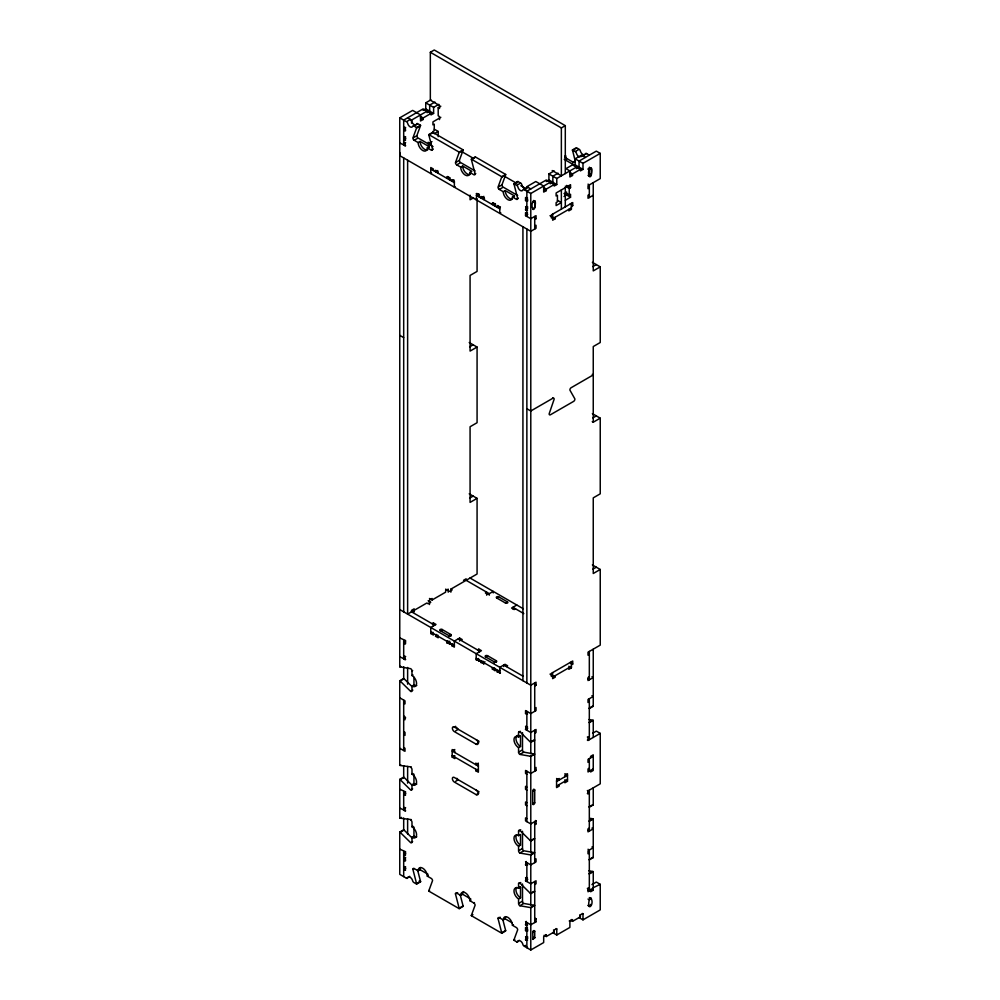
<?xml version="1.0" encoding="UTF-8"?>
<svg xmlns="http://www.w3.org/2000/svg" width="1000" height="1000" viewBox="0 0 1000 1000"><rect width="100%" height="100%" fill="white"/><g stroke="black" fill="none" stroke-linecap="round" stroke-linejoin="round"><path stroke-width="1.5" d="M399.762 152.513L399.762 155.662L530.788 231.312L536.038 228.287L536.038 225.263L534.725 226.012M533.413 200.55L534.725 201.3L534.725 207.6A1.388 0.8 -60 0 1 533.737 209.312A1.388 0.8 -60 0 1 532.762 208.738C529.513 201.988 537.725 195.188 534.725 207.6L532.762 208.738M589.325 176.088C586.062 169.338 594.288 162.525 591.287 174.95L589.325 176.088L589.325 169.775L591.287 168.65L591.287 174.95A1.388 0.8 -60 0 1 590.3 176.65A1.388 0.8 -60 0 1 589.325 176.088L588.013 175.325M592.263 421.637L593.25 422.2L593.25 346.55L600.237 342.512L600.237 266.863L593.25 270.9L593.25 182.638M514.325 196.7L514.388 195.863L505.225 190.575L503.25 191.713L499.325 189.438A1.85 1.075 60 0 1 498.013 187.162L501.725 177.025A1.8 1.037 60 0 0 501.763 176.725L505.688 174.45L475.288 156.9L471.362 159.175A1.837 1.062 60 0 0 471.413 159.637L475.1 173.938A1.85 1.075 60 0 1 473.787 174.7L469.862 172.425A6.488 3.75 60 0 1 465.275 175.075A6.488 3.75 60 0 1 460.688 167.138L456.763 164.862A1.85 1.075 60 0 1 455.45 162.6L459.137 152.55A1.85 1.062 60 0 0 459.2 152.15L463.125 149.875L432.725 132.325L428.8 134.6A1.837 1.062 60 0 0 428.85 135.062L432.537 149.362A1.85 1.075 60 0 1 431.225 150.125L427.3 147.85A6.488 3.75 60 0 1 422.713 150.5A6.488 3.75 60 0 1 418.125 142.562L414.2 140.287A1.85 1.075 60 0 1 412.887 138.025L416.575 127.975A1.85 1.062 60 0 0 416.625 127.575L420.562 125.3L417.8 123.713A1.85 1.075 60 0 0 416.562 124A3.7 2.138 60 0 1 416.2 124.588M572.863 162.913L574.888 160.938A6.488 3.75 60 0 1 574.8 161.925M534.725 937.825L532.925 939.4L532.762 932.475A1.388 0.8 -60 0 1 533.737 930.775A1.388 0.8 -60 0 1 534.725 931.338L534.725 937.825L533.737 937.262M413.537 137.637L416.812 135.75L420.513 125.7A1.85 1.062 60 0 0 420.562 125.3M456.1 162.213L459.375 160.325L463.075 150.275A1.85 1.062 60 0 0 463.125 149.875M498.663 186.788L501.95 184.9L505.662 174.762A1.8 1.037 60 0 0 505.688 174.45M460.112 894.488L463.075 905.925A1.85 1.075 60 0 1 463.125 906.4L459.2 908.662L428.8 891.112A1.85 1.075 60 0 1 428.85 890.713L432.537 880.662A1.85 1.075 60 0 0 431.225 878.4L427.3 876.125A6.488 3.75 60 0 0 422.713 868.188A6.488 3.75 60 0 0 418.125 870.837L414.2 868.562A1.85 1.075 60 0 0 412.887 869.312L416.575 883.625A1.85 1.075 60 0 1 416.625 884.087L420.562 881.825A1.85 1.075 60 0 0 420.513 881.35L417.512 869.737M502.863 919.775L505.637 930.5A1.85 1.075 60 0 1 505.688 930.962L501.763 933.238L471.362 915.688A1.85 1.075 60 0 1 471.413 915.288L475.1 905.238A1.85 1.075 60 0 0 473.787 902.975L469.862 900.7A6.488 3.75 60 0 0 465.275 892.763A6.488 3.75 60 0 0 460.688 895.4L456.763 893.138A1.85 1.075 60 0 0 455.45 893.888L459.137 908.2A1.85 1.075 60 0 1 459.2 908.662M544.113 935.25L546.3 936.513L546.3 935L543.675 936.513L543.675 942.562L530.788 950L524.1 946.137A1.85 1.075 60 0 1 522.863 944.412A3.7 2.138 60 0 0 520.388 940.975A3.7 2.138 60 0 0 517.925 941.562A1.85 1.075 60 0 1 516.688 941.85L513.925 940.263A1.85 1.075 60 0 1 513.975 939.862L517.663 929.812A1.85 1.075 60 0 0 516.362 927.55L512.425 925.275A6.488 3.75 60 0 0 507.837 917.337A6.488 3.75 60 0 0 503.25 919.975L499.325 917.712A1.85 1.075 60 0 0 498.013 918.462L501.7 932.775A1.85 1.075 60 0 1 501.763 933.238M552.625 397.85L552.837 398.263A1.85 1.075 -60 0 1 554.125 399.275L549.175 413.738A1.85 1.075 -60 0 0 550.462 414.75L573.575 401.413A1.85 1.075 -60 0 0 574.875 398.9L569.925 390.15A1.85 1.075 -60 0 1 570.938 387.837L593.25 374.925L592.263 374.35M439.513 119.6L439.513 116.575L438.2 115.812L438.2 107.75L439.513 108.5L439.513 105.475L430.337 100.188L430.337 52.275L434.263 50L565.3 125.65L565.3 173.562M411.975 686.525L404.062 678.763A1.85 1.075 60 0 0 403.688 678.487L399.762 680.763A1.85 1.075 60 0 1 400.138 681.038L410.675 691.388A1.85 1.075 60 0 0 411.987 690.625L411.987 686.087A6.488 3.75 60 0 0 416.575 683.438A6.488 3.75 60 0 0 411.987 675.5L411.987 670.962A1.85 1.075 60 0 0 410.675 668.688L400.138 666.862A1.85 1.075 60 0 1 399.762 666.712L399.762 117.837L412.65 110.4L420.513 114.938L420.513 120.988L423.125 119.475L423.125 117.963L430.988 113.425L430.988 114.938L433.612 113.425L433.612 107.375L425.75 102.825L425.75 108.888L433.612 113.425M425.75 102.825L430.988 99.8M434.925 102.075L429.675 105.1L429.675 111.15L427.062 112.662M423.125 110.4L425.75 108.888M407.113 121.325L410.387 119.425A1.85 1.075 60 0 1 411.625 121.15A3.7 2.138 60 0 0 415.6 124.913M407.625 117.837L411.55 120.1L427.062 111.15M433.612 107.375L438.85 104.338M438.2 107.75L440.812 106.237M403.688 127.163L405.662 127.537M405.662 129.05L403.688 130.188L405.662 130.562M399.762 117.837L406.45 121.7A1.85 1.075 60 0 1 407.688 123.425A3.7 2.138 60 0 0 410.163 126.862A3.7 2.138 60 0 0 412.638 126.275A1.85 1.075 60 0 1 413.862 125.975L417.137 124.087M416.575 127.975L419.85 126.088M403.688 136.5L405.662 136.875M440.812 117.325L432.95 121.875L432.95 124.9L434.263 124.138L434.263 130.7L432.95 131.45M405.875 138.262L403.688 139.525L405.662 139.9M403.688 142.3L405.662 142.675M414.2 140.287L417.475 138.4M399.762 143.05L405.662 145.7M429.5 134.688L432.775 132.787A1.837 1.062 60 0 1 432.725 132.325M418.125 142.562L420.087 141.425L429.263 146.725A6.488 3.75 60 0 1 429.2 147.55M434.263 133.725L438.2 131.45L438.2 136.7M428.162 143.8L431.962 141.613M428.15 145.325L430.775 143.812L428.15 142.3M427.3 147.85L429.263 146.725M431.887 149.75L433.2 148.988M459.137 152.55L462.413 150.662M431.562 173.113L430.775 173.562L430.775 167.512L433.387 169.025L433.387 170.538M437.762 170.538L435.575 171.8L435.575 170.287L438.2 171.8L438.2 173.312M456.763 164.862L460.037 162.975M472.075 159.262L474.688 157.75M460.688 167.138L462.65 166L471.825 171.3L469.862 172.425M448.9 177.225L446.938 178.35L447.587 176.462M446.938 176.838L450.213 177.975M450.213 179.488L449.55 179.862L449.55 178.35M453.925 179.862L451.737 181.125L451.737 179.613L454.363 181.125L454.363 187.175L455.15 186.725M474.45 174.325L475.763 173.562M430.337 52.275L561.362 127.925L565.3 125.65M501.7 177.125L504.975 175.238M476.987 199.338L476.2 199.788L476.85 193.363M478.812 193.738L476.2 195.25L499.787 208.863M473.575 197.775L470.075 199.788L470.075 195.162M476.2 193.738L479.475 194.875M479.475 196.388L478.812 196.762L478.812 195.25M483.837 196.388L481 198.025L481 196.513L484.275 197.65M499.325 189.438L502.6 187.55M484.6 198.975L483.625 199.537L483.625 198.025M503.25 191.713A6.488 3.75 60 0 0 507.837 199.65A6.488 3.75 60 0 0 512.425 197L516.362 199.275A1.85 1.075 60 0 0 517.663 198.512L513.925 183.75L517.85 181.475L520.612 183.075A1.85 1.075 60 0 1 521.85 184.788A3.7 2.138 60 0 0 524.325 188.238A3.7 2.138 60 0 0 526.8 187.65A1.85 1.075 60 0 1 528.025 187.35M575.275 161.15L572.45 149.95L576.375 147.688L579.15 149.275A1.85 1.075 60 0 1 580.375 151A3.7 2.138 60 0 0 584.362 154.762M515.288 183.45L517.85 181.475M572.5 150.412L575.775 148.525M564.725 156.213L565.712 155.65A6.488 3.75 60 0 0 566.487 159.037M517.337 184.963L520.612 183.075M572.45 149.95L575.212 151.55L578.488 149.662M495.3 203.675A1.388 0.8 0 0 1 494.325 203.45L492.362 204.575L493.013 202.688M492.362 203.062L495.637 204.2M548.913 173.938L556.775 178.475L556.775 184.537L548.913 179.988L548.913 173.938L554.163 170.912M589.325 187.938L588.013 188.7L588.013 185.662L600.237 178.612L600.237 153.387L582.987 163.35L582.987 169.4L575.125 164.862L575.125 158.812L581.462 155.15L585.388 157.425M495.637 205.712L494.975 206.088L494.975 204.575M513.925 183.75L516.688 185.338A1.85 1.075 60 0 1 517.925 187.062A3.7 2.138 60 0 0 520.388 190.5A3.7 2.138 60 0 0 522.863 189.913A1.85 1.075 60 0 1 524.1 189.625L527.375 187.725M583.275 155.45L586.562 153.562L589.325 155.15M512.425 197L514.388 195.863M497.812 206.975L497.163 207.35L497.812 205.463M558.088 173.188L552.85 176.213L552.85 182.262L550.225 183.775M497.163 205.837L500.438 206.975M546.3 181.513L548.913 179.988M517.013 198.888L518.325 198.137M575.538 165.1L574.888 165.487L564.237 159.338M530.788 753.763L530.788 193.487L550.225 182.262M556.775 178.475L576.438 167.138M576.438 168.65L579.05 167.138L579.05 161.075L596.312 151.125L600.237 153.387M500.763 212.838L499.787 213.4L499.787 207.35M527.513 197.9L525.55 197.525L525.55 200.55L526.862 201.3L527.85 200.738M525.55 200.55L527.737 199.288M543.675 187.562L546.3 189.075L554.163 184.537L554.163 186.05L556.775 184.537M569.888 172.425L572.5 173.938L580.363 169.4L580.363 170.912L582.987 169.4M546.3 189.075L546.3 190.588L543.675 192.1L543.675 186.05L535.812 181.513L526.862 186.675L530.788 188.95M572.5 173.938L572.5 175.45L569.888 176.962L569.888 170.912L565.95 168.65L572.5 164.862L580.363 169.4M532.762 202.438L534.725 201.3M527.513 210.25L525.55 209.875L526.213 206.475M527.85 207.037L526.862 207.6L525.55 206.85M525.55 209.875L527.737 208.612M565.3 186.175L569.225 188.438L570.538 187.688L570.538 184.662L556.125 192.975L556.125 196.012L557.438 195.25L557.438 201.812L556.125 202.562L556.125 205.588L561.362 202.562L557.438 200.287M527.513 213.025L525.55 212.65L525.55 215.675L530.788 218.7L536.038 215.675L536.038 218.7L534.725 219.462M525.55 215.675L527.737 214.412M563.987 196.513L566.613 195L566.613 191.975M565.3 192.725L569.225 195L570.538 194.237L570.538 197.262L565.3 200.287M589.325 194.488L588.013 195.25L588.013 198.275L593.25 195.25M571.425 206.337L572.737 205.588L572.737 202.562L551.325 214.913L551.325 217.938L552.638 217.188L552.638 220.212L555.262 218.7L555.262 217.188M571.413 207.862L552.625 218.7L552.625 214.163M592.812 266.613L596.312 264.6M469.65 346.812L473.137 344.787M450.863 592.175L450.863 589.138L477.075 574.012L477.075 498.363L470.075 502.4L470.075 426.75L477.075 422.713L477.075 347.062L470.075 351.087L470.075 275.438L477.075 271.413L477.075 198.837M552.837 398.263L530.788 410.988L526.862 408.713M592.812 417.912L596.312 415.9M593.25 422.2L600.237 418.175L600.237 493.825L593.25 497.863L593.25 573.513L600.237 569.475L600.237 645.125L588.013 652.188L588.013 655.212L589.325 654.45M469.65 498.113L473.137 496.087M463.525 580.312L466.15 578.8L466.15 580.312L489.3 593.688L489.3 595.2M429.462 598.475L432.088 599.987L445.625 592.175L445.625 590.662L448.237 589.138L448.237 592.175M432.088 623.688L433.387 622.938L436.012 624.45L430.775 627.475L430.775 633.525L433.387 635.037L433.387 633.525M399.762 637.938L405.662 640.588M405.875 641.975L403.688 643.238L405.662 643.612M430.775 633.525L432.95 632.263M442.125 631L442.125 629.487A1.388 0.8 0 0 0 440.163 629.487A1.388 0.8 0 0 0 440.163 630.625L442.125 629.487L450.863 634.538L450.863 636.05M496.725 597.975L498.688 596.838L507.425 601.875A1.388 0.8 0 0 1 507.425 603.013A1.388 0.8 0 0 1 505.462 603.013L496.725 597.975A1.388 0.8 0 0 1 496.725 596.838A1.388 0.8 0 0 1 498.688 596.838M436.225 634.412L435.575 636.3L438.2 637.812L438.2 636.3M435.575 636.3L437.762 635.037M403.688 656.1L405.662 656.475M399.762 656.85L405.662 659.5M505.462 603.013L507.425 601.875M399.762 666.712L400.412 666.338M400.138 666.862L400.788 666.488M447.912 640.775L446.938 641.338L446.938 642.85L450.213 643.988M446.938 642.85L449.775 641.213M450.213 642.475L449.55 644.362M460.913 640.337L462.225 639.575L459.6 638.062L454.363 641.087L454.363 647.138L451.737 645.625L452.388 643.737M516.812 605.025L511.575 608.05L514.2 609.575L515.5 608.812M451.737 645.625L453.925 644.362M411.987 670.962L412.65 670.588M592.812 569.225L596.312 567.2M400.788 680.662L404.062 678.763M411.987 675.5L412.975 674.938M411.987 686.087L413.95 684.963A6.488 3.75 60 0 0 416.775 685.462M477.5 649.912L478.812 649.163L481.438 650.675L476.2 653.7L476.2 659.75L479.475 660.888M410.675 691.388L412.863 690.125M476.2 659.75L478.375 658.487M479.475 659.375L478.812 661.263M485.588 656.85L487.55 655.713L496.287 660.763A1.388 0.8 0 0 1 496.287 661.9A1.388 0.8 0 0 1 494.325 661.9L485.588 656.85A1.388 0.8 0 0 1 485.588 655.713A1.388 0.8 0 0 1 487.55 655.713M481.65 660.638L481 662.525L484.275 663.662M481 662.525L483.188 661.263M484.938 661.762L483.625 662.525L483.625 664.038M405.662 717.875L403.688 719.013L405 719.762L405 716.737L403.688 715.987M492.362 667.562L492.362 669.075L494.538 667.825M495.637 668.7L494.975 670.6L495.637 670.212M497.812 669.963L497.163 671.85L500.438 672.987M497.163 671.85L500 670.212M506.337 666.562L507.638 665.8L505.025 664.287L499.787 667.312L499.787 673.363M478.812 742.712L476.2 744.225L454.363 731.625A2.775 1.6 60 0 1 452.388 728.213A2.775 1.6 60 0 1 454.363 727.075L455.662 726.325M455.662 730.863L458.288 729.35A2.775 1.6 60 0 1 456.637 727.375M534.725 685.975L536.038 685.225L536.038 682.188L530.788 685.225L399.762 609.575M555.262 675.638L555.262 677.15L552.638 678.662L552.638 675.638L551.325 676.388L551.325 673.363L572.737 661L572.737 664.038L571.425 664.788M399.762 680.763L399.762 765.337L400.737 764.762M571.413 666.312L552.625 677.15L552.625 672.613M571.413 661.762L571.425 667.812L568.8 669.325L568.8 667.812M399.762 765.337A1.85 1.075 60 0 0 400.138 765.487L411.337 766.938M411.337 819.613L400.138 818.162A1.85 1.075 60 0 1 399.762 818.012L399.762 779.375L403.688 777.113A1.85 1.075 60 0 1 404.062 777.387L411.975 785.15M399.762 779.375A1.85 1.075 60 0 1 400.138 779.663L403.413 777.775M400.138 779.663L410.675 790.013A1.85 1.075 60 0 0 411.987 789.25L411.987 784.712A6.488 3.75 60 0 0 416.575 782.062A6.488 3.75 60 0 0 411.987 774.125L412.975 773.55M454.8 749.525L452.175 751.038L478.375 766.162M534.725 708.288L536.038 707.537L536.038 710.562L530.788 713.587L525.55 710.562L525.55 713.587L527.737 712.325M589.325 676.775L588.013 677.525L588.013 680.55L593.25 677.525L591.938 676.775M454.8 752.55L454.8 751.038L452.175 749.525L452.175 757.087L454.8 755.575M527.513 713.962L525.55 713.587M411.987 784.712L413.95 783.575A6.488 3.75 60 0 0 416.775 784.087M399.762 789.237L405.662 791.888M411.337 789.638L412.65 788.875M405.875 793.275L403.688 794.538L405.662 794.912M534.725 733.263L536.038 732.5L536.038 729.475L530.788 732.5L525.55 729.475L526.213 726.075M527.513 726.825L525.55 726.45M519.212 732.113L520.525 731.35M525.55 729.475L527.737 728.213M518.562 747.625A6.488 3.75 60 0 1 513.975 739.675A6.488 3.75 60 0 1 518.562 737.025L520.525 735.9L520.525 746.488L518.562 747.625L518.562 752.163A1.85 1.075 60 0 0 519.875 754.425L530.413 756.25A1.85 1.075 60 0 1 530.788 756.413L534.725 754.137A1.85 1.075 60 0 0 534.35 753.988L523.8 752.163L520.525 754.05M478.375 763.138L475.763 764.65L475.763 763.138L478.375 764.65L478.375 772.225L475.763 770.713L475.763 769.188M403.688 807.4L405.662 807.775M589.325 701.737L588.013 702.5L588.013 699.463L593.25 696.438L591.938 695.688M455.662 781.3L458.288 779.788A2.775 1.6 60 0 1 456.9 778.312M399.762 808.15L405.662 810.8M475.763 770.713L478.375 769.188M531.075 741.7L534.35 739.812A1.85 1.075 60 0 0 534.725 740.088L530.788 742.362A1.85 1.075 60 0 1 530.413 742.087L519.875 731.737A1.85 1.075 60 0 0 518.562 732.487L518.562 737.025M589.6 707.913L592.875 706.025A1.85 1.075 60 0 0 593.25 706.3L589.325 708.575A1.85 1.075 60 0 1 588.95 708.288M399.762 818.012L400.412 817.638M400.788 817.788L401.45 817.412M518.562 752.163L521.838 750.263M530.413 756.25L533.688 754.362M592.225 720.575L588.95 722.463A1.85 1.075 60 0 1 589.325 722.613L593.25 720.35L593.25 737.425M416.625 884.087L413.862 882.5A1.85 1.075 60 0 1 412.638 880.775A3.7 2.138 60 0 0 410.163 877.325A3.7 2.138 60 0 0 407.688 877.925A1.85 1.075 60 0 1 406.45 878.213L399.762 874.35L399.762 832.062L403.688 829.788A1.85 1.075 60 0 1 404.062 830.075L411.975 837.837M399.762 832.062A1.85 1.075 60 0 1 400.138 832.337L403.413 830.45M400.138 832.337L410.675 842.688A1.85 1.075 60 0 0 411.987 841.938L411.987 837.4A6.488 3.75 60 0 0 416.575 834.75A6.488 3.75 60 0 0 411.987 826.8L412.975 826.237M479.038 791.762L454.363 777.513A2.775 1.6 60 0 0 452.388 778.65A2.775 1.6 60 0 0 454.363 782.05L476.2 794.663L478.812 793.15M411.987 837.4L413.95 836.263A6.488 3.75 60 0 0 416.775 836.775M592.638 733.238L596.312 731.112L600.237 733.388L600.237 783.825L588.013 790.875L587.35 790.5M534.725 768.188L536.038 767.425L536.038 770.45L530.788 773.475L525.55 770.45L525.55 773.475L526.862 774.237M587.35 737.038L589.325 736.663M411.337 842.312L412.65 841.55M587.35 740.062L588.013 740.45L600.237 733.388M399.762 849.137L405.662 851.775M405.875 853.162L403.688 854.425L405.662 854.8M403.688 857.2L405.662 857.575M405.662 859.087L403.688 860.225L405.662 860.6M532.762 791.263L534.725 790.125L534.725 802.738A1.388 0.8 -60 0 1 533.737 804.438A1.388 0.8 -60 0 1 532.762 803.863L532.762 791.263A1.388 0.8 -60 0 1 533.737 789.55A1.388 0.8 -60 0 1 534.725 790.125L533.413 789.362M593.25 756.338L588.013 759.362L588.013 762.387L589.325 761.625M403.688 866.538L405.662 866.912M405.875 868.3L403.688 869.562L405.662 869.938M556.562 781.55L567.487 775.25L564.862 773.737M556.562 786.087L567.487 779.788M412.887 869.312L414.2 868.562M589.325 768.188L588.013 768.938L588.013 771.963L593.25 768.938M564.875 776.75L564.875 775.238L567.487 773.725L567.487 781.287L564.875 782.8L564.875 781.287M532.762 803.863L534.725 802.738M418.125 870.837L420.087 869.7A6.488 3.75 60 0 1 420.65 867.5M406.45 878.213L409.725 876.325M427.3 876.125L428.288 875.562M417.238 883.25L420.513 881.35M522.5 831.3L522.5 848.512A1.85 1.075 60 0 0 523.8 850.788L534.35 852.613A1.85 1.075 60 0 1 534.725 852.763L530.788 855.037A1.85 1.075 60 0 0 530.413 854.875L519.875 853.05A1.85 1.075 60 0 1 518.562 850.788L518.562 846.237A6.488 3.75 60 0 1 513.975 838.3A6.488 3.75 60 0 1 518.562 835.65L518.562 831.112L520.75 829.85M534.725 824.675L536.038 823.913L536.038 820.888L530.788 823.913L525.55 820.888L525.55 817.862L526.862 818.612M587.35 793.525L589.325 793.15L588.337 792.588M518.562 835.65L520.525 834.513L520.525 845.113L518.562 846.237M428.85 890.713L429.5 890.337M428.8 891.112L429.45 890.738M518.562 831.112A1.85 1.075 60 0 1 519.875 830.362L530.413 840.7L531.075 840.325M531.512 840.075L533.688 838.812M592.225 805.025L588.95 806.912A1.85 1.075 60 0 0 589.325 807.2L593.25 804.925L593.25 787.85M519.212 850.4L522.5 848.512M519.875 853.05L523.15 851.162M455.45 893.888L457.638 892.638M531.075 854.5L534.35 852.613M589.6 820.713L592.875 818.812A1.85 1.075 60 0 1 593.25 818.975L593.25 857.6L589.325 859.875A1.85 1.075 60 0 1 588.95 859.6M460.688 895.4L462.65 894.275A6.488 3.75 60 0 1 463.625 891.575M593.25 818.975L589.325 821.237A1.85 1.075 60 0 0 588.95 821.087M527.513 865.275L525.55 864.887L526.213 861.488M525.55 864.887L527.737 863.625M534.725 859.6L536.038 858.838L536.038 861.862L530.788 864.887L525.55 861.862M589.325 828.075L588.013 828.838L588.013 831.862L593.25 828.838L591.938 828.075M469.862 900.7L470.85 900.138M459.8 907.825L463.075 905.925M473.787 902.975L474.45 902.588M534.725 884.562L536.038 883.8L536.038 880.775L530.788 883.8L525.55 880.775L526.213 877.375M527.513 878.125L525.55 877.75M522.5 883.988L522.5 901.188A1.85 1.075 60 0 0 523.8 903.462L534.35 905.288A1.85 1.075 60 0 1 534.725 905.438L530.788 907.712A1.85 1.075 60 0 0 530.413 907.562L519.875 905.738A1.85 1.075 60 0 1 518.562 903.462L518.562 898.925A6.488 3.75 60 0 1 513.975 890.975A6.488 3.75 60 0 1 518.562 888.337L518.562 883.787L520.75 882.537M525.55 880.775L527.737 879.513M471.413 915.288L472.725 914.525M471.362 915.688L472.675 914.925M518.562 888.337L520.525 887.2L520.525 897.788L518.562 898.925M589.325 853.037L588.013 853.8L588.013 850.775L593.25 847.75L591.938 846.988M518.562 883.787A1.85 1.075 60 0 1 519.875 883.037L530.413 893.388L533.688 891.5M589.6 859.212L592.225 857.7M519.212 903.088L522.5 901.188M519.875 905.738L523.15 903.838M498.013 918.462L500.2 917.2M503.25 919.975L505.225 918.85A6.488 3.75 60 0 1 505.775 916.637M531.075 907.175L534.35 905.288M589.6 873.388L592.875 871.5A1.85 1.075 60 0 1 593.25 871.65L593.25 890.238L590.625 891.75L590.625 890.238M593.25 871.65L589.325 873.925A1.85 1.075 60 0 0 588.95 873.763M512.425 925.275L513.413 924.712M502.362 932.4L505.637 930.5M527.513 925.163L525.55 924.788L526.213 921.375M591.938 884.575L596.312 882.05L600.237 884.325L600.237 909.9L582.987 919.862L579.05 917.6M525.55 924.788L527.737 923.525M534.725 919.488L536.038 918.725L536.038 921.762L530.788 924.788L525.55 921.762M587.35 888.35L589.325 887.962M600.237 884.325L592.6 887.987M593.25 888.725L588.013 891.75L588.013 888.725M527.513 927.938L525.55 927.562L525.55 930.588L526.862 931.338L527.85 930.775M525.55 930.588L527.737 929.325M513.975 939.862L514.637 939.475M513.925 940.263L514.575 939.887M516.688 941.85L519.312 940.337M532.762 932.475L534.725 931.338L533.413 930.588M527.513 940.288L525.55 939.912L526.213 936.513M527.85 937.075L526.862 937.638L525.55 936.888M525.55 939.912L527.737 938.65M532.762 938.775L534.725 937.638M524.75 945.763L525.413 945.375M553.5 930.075L556.775 928.95L556.775 935L552.85 932.725M569.225 921L572.5 919.862L572.5 921.375L570.538 920.25M579.712 914.95L582.987 913.812L582.987 919.862M527.513 947.35L526.862 947.725L526.862 922.513M546.3 936.513L554.163 931.975L554.163 930.462M572.5 921.375L580.363 916.838L580.363 915.325M556.775 935L569.888 927.425L569.888 921.375M588.925 719.513L592.875 720.2A1.85 1.075 60 0 1 593.25 720.35M590.237 818.363L592.875 818.812M588.925 870.812L592.875 871.5M575.125 158.812L582.987 163.35M589.325 167.325L591.287 168.463M589.325 167.512L591.287 168.65M588.337 169.025L589.325 169.6M588.013 169.025L589.325 169.775M564.763 157.375L572.925 162.075M589.975 174.2L591.287 174.95M588.013 184.15L589.325 184.913L589.325 197.525M569.888 173.938L572.5 175.45M552.2 170.538L561.362 175.837L561.362 127.925M566.613 185.413L570.538 187.688M430.988 113.425L423.125 108.888L403.688 120.1L403.688 145.325M554.163 184.537L546.3 179.988L526.862 191.213L526.862 216.438M563.987 193.487L570.538 197.262M420.513 116.45L423.125 117.963M570.112 204.075L572.737 205.588M420.513 117.963L423.125 119.475M543.675 189.075L546.3 190.588M434.263 129.188L438.2 131.45M461.4 151.412L473.562 158.425M504.625 176.363L516.788 183.388M520.837 185.725L526.25 188.837M413.862 125.975L416.625 127.575M428.8 134.6L459.2 152.15M471.362 159.175L501.763 176.725M524.1 189.625L530.788 193.487M533.737 200.55L534.725 201.112M433.038 146.625L418.125 138.025A1.85 1.075 60 0 1 416.812 135.75M475.1 170.912L460.688 162.6A1.85 1.075 60 0 1 459.375 160.325M517.663 195.487L503.25 187.162A1.85 1.075 60 0 1 501.95 184.9M550.025 215.675L555.262 218.7M535.375 218.325L536.038 218.7M430.775 169.025L454.363 182.638M592.375 262.325L600.237 266.863M469.212 342.525L477.075 347.062M592.375 413.625L600.237 418.175M399.762 335.337L403.688 337.6M469.212 493.825L477.075 498.363M592.375 564.938L600.237 569.475M469.975 577.987L523.237 608.737M523.8 613.6L512.888 607.3L512.888 608.812M450.863 589.138L452.175 589.9L449.55 591.413L445.625 589.138M570.112 662.525L572.737 664.038M568.8 666.3L571.425 667.812M588.013 679.038L589.325 679.8L589.325 651.425M428.15 600.737L430.775 602.263L428.15 603.775L426.838 603.013L407.625 614.113L407.625 160.2M550.025 674.112L552.638 675.638M411.45 611.775L434.7 625.2M458.288 638.825L480.125 651.425M523.1 676.237L503.713 665.05L503.713 666.562M535.375 684.837L536.038 685.225M440.163 630.625L448.9 635.662A1.388 0.8 0 0 0 450.863 635.662A1.388 0.8 0 0 0 450.863 634.538L448.9 635.662L448.9 636.575M430.775 632.013L454.363 645.625M476.2 658.238L499.787 671.85M492.362 669.075L494.975 670.6M564.875 779.775L567.487 781.287M556.575 778.512L559.188 780.025L559.188 778.512L556.575 780.025L556.575 787.6L559.188 786.087L559.188 784.575M535.375 770.075L536.038 770.45M454.363 727.075L479.038 741.325M399.762 697.825L405 700.85L405 703.888L403.688 703.125M526.862 787.1L525.55 786.338L525.55 789.362L526.862 790.125M588.013 830.35L589.325 831.1L589.325 790.125M452.175 755.575L478.375 770.7M452.175 757.087L454.8 758.6L454.8 757.087M403.688 731.625L405 732.375L405 735.4L403.688 734.65M526.862 802.738L525.55 801.975L525.55 805L526.862 805.763M588.013 849.262L589.325 850.013L589.325 890.987L588.013 890.238M535.375 820.512L536.038 820.888M403.688 747.513L405 748.263L405 751.287L399.762 748.263M535.375 823.538L536.038 823.913M591.062 888.975L593.25 890.238M589.325 897.55L591.287 898.688C594.538 905.438 586.325 912.237 589.325 899.812A1.388 0.8 -60 0 1 590.3 898.112A1.388 0.8 -60 0 1 591.287 898.688L589.325 899.812L588.013 899.062M590.3 904.425L591.287 904.987L589.325 906.125L588.013 905.362M588.337 905.738L589.325 906.312M582.337 913.438L582.987 913.812M579.712 916.462L580.363 916.838M571.85 919.488L572.5 919.862M556.125 928.562L556.775 928.95M535.375 918.35L536.038 918.725M553.5 931.587L554.163 931.975M535.375 921.375L536.038 921.762M545.638 934.613L546.3 935M420.087 869.7L428.038 874.287M462.65 894.275L470.812 898.975M505.225 918.85L511.95 922.725M419.175 881.025L420.562 881.825M593.25 649.163L593.25 706.3M590.625 757.85L590.625 756.338L593.25 754.825L593.25 770.45L590.625 771.963L590.625 770.45M589.325 698.713L589.325 739.688M589.325 758.6L589.325 771.213M588.013 737.425L588.013 740.45M588.013 790.875L588.013 793.9M571.413 203.325L571.425 209.363L568.8 210.875L568.8 209.363M569.225 188.438L569.225 195M565.3 187.488L565.3 206.85M561.362 189.95L561.362 209.125M534.725 216.438L534.725 229.037M534.725 682.95L534.725 711.325M534.725 730.238L534.725 771.213M534.725 821.65L534.725 862.625M534.725 881.538L534.725 922.513M530.788 756.413L530.788 852.775M530.788 855.037L530.788 905.075M530.788 907.712L530.788 950M526.862 229.037L526.862 682.95M526.862 711.325L526.862 730.238M526.862 771.213L526.862 821.65M526.862 862.625L526.862 881.538M522.925 226.775L522.925 680.675M522.5 732.675L522.5 749.887A1.85 1.075 60 0 0 523.8 752.163M496.287 662.275L496.287 660.763L494.325 661.9L494.325 662.8M493.225 592.925L493.225 591.413L487.987 594.438L485.363 592.925L486.675 592.175L486.675 595.2M478.812 649.163L478.812 652.188M459.6 638.062L459.6 641.087M433.387 622.938L433.387 625.962M432.088 599.987L432.088 598.475L429.462 599.987L429.462 604.525M414.175 611.838L414.175 608.812L411.55 610.325L411.55 611.838M413.95 677.188L413.95 684.963M413.95 774.163L413.95 783.575M413.95 827.075L413.95 836.263M411.987 774.125L411.987 769.587A1.85 1.075 60 0 0 410.675 767.312M411.987 826.8L411.987 822.262A1.85 1.075 60 0 0 410.675 820M411.55 120.1L411.55 123.125M407.625 667.475L407.625 684.175M407.625 766.475L407.625 783.175M407.625 818.775L407.625 833.962M405 127.925L405 130.95M405 137.25L405 140.275M405 143.05L405 146.075M405 640.962L405 643.988M405 656.85L405 659.875M405 792.262L405 795.288M405 808.15L405 811.175M405 852.163L405 855.188M405 857.962L405 860.987M405 867.288L405 870.312M403.688 157.925L403.688 611.838M403.688 640.212L403.688 659.125M403.688 666.725L403.688 678.863M403.688 700.1L403.688 750.537M403.688 765.725L403.688 777.875M403.688 791.513L403.688 810.425M403.688 818.025L403.688 830.175M403.688 851.4L403.688 876.625M593.25 804.925A1.85 1.075 60 0 1 592.875 804.65M593.25 857.6A1.85 1.075 60 0 1 592.875 857.325M520.525 746.488A6.488 3.75 60 0 1 516.188 740.4A6.488 3.75 60 0 1 517.712 735.387M519.775 735.525A6.488 3.75 60 0 1 520.525 735.9M530.413 893.388A1.85 1.075 60 0 0 530.788 893.662L534.725 891.4A1.85 1.075 60 0 1 534.438 891.2M530.413 840.7A1.85 1.075 60 0 0 530.788 840.987L534.725 838.713A1.85 1.075 60 0 1 534.438 838.512M520.525 897.788A6.488 3.75 60 0 1 516.5 892.688A6.488 3.75 60 0 1 516.688 887.375M519.775 886.838A6.488 3.75 60 0 1 520.525 887.2M520.525 845.113A6.488 3.75 60 0 1 516.5 840A6.488 3.75 60 0 1 516.688 834.7M476.2 739.688A2.775 1.6 60 0 1 478.162 743.088A2.775 1.6 60 0 1 476.2 744.225M476.2 790.125A2.775 1.6 60 0 1 478.162 793.525A2.775 1.6 60 0 1 476.2 794.663M427.788 149.762A6.488 3.75 60 0 1 422.837 147.863A6.488 3.75 60 0 1 420.087 141.425M512.312 199.1A6.488 3.75 60 0 1 507.625 196.612A6.488 3.75 60 0 1 505.225 190.575M475.35 157.363A1.837 1.062 60 0 1 475.288 156.9M470.35 174.338A6.488 3.75 60 0 1 465.4 172.438A6.488 3.75 60 0 1 462.663 166M582.625 155.825A1.85 1.075 60 0 0 581.388 156.125A3.7 2.138 60 0 1 581.025 156.713M586.562 153.562A1.85 1.075 60 0 0 585.325 153.85A3.7 2.138 60 0 1 584.95 154.438M579.7 157.025A3.7 2.138 60 0 1 576.45 153.275A1.85 1.075 60 0 0 575.212 151.55"/></g></svg>
